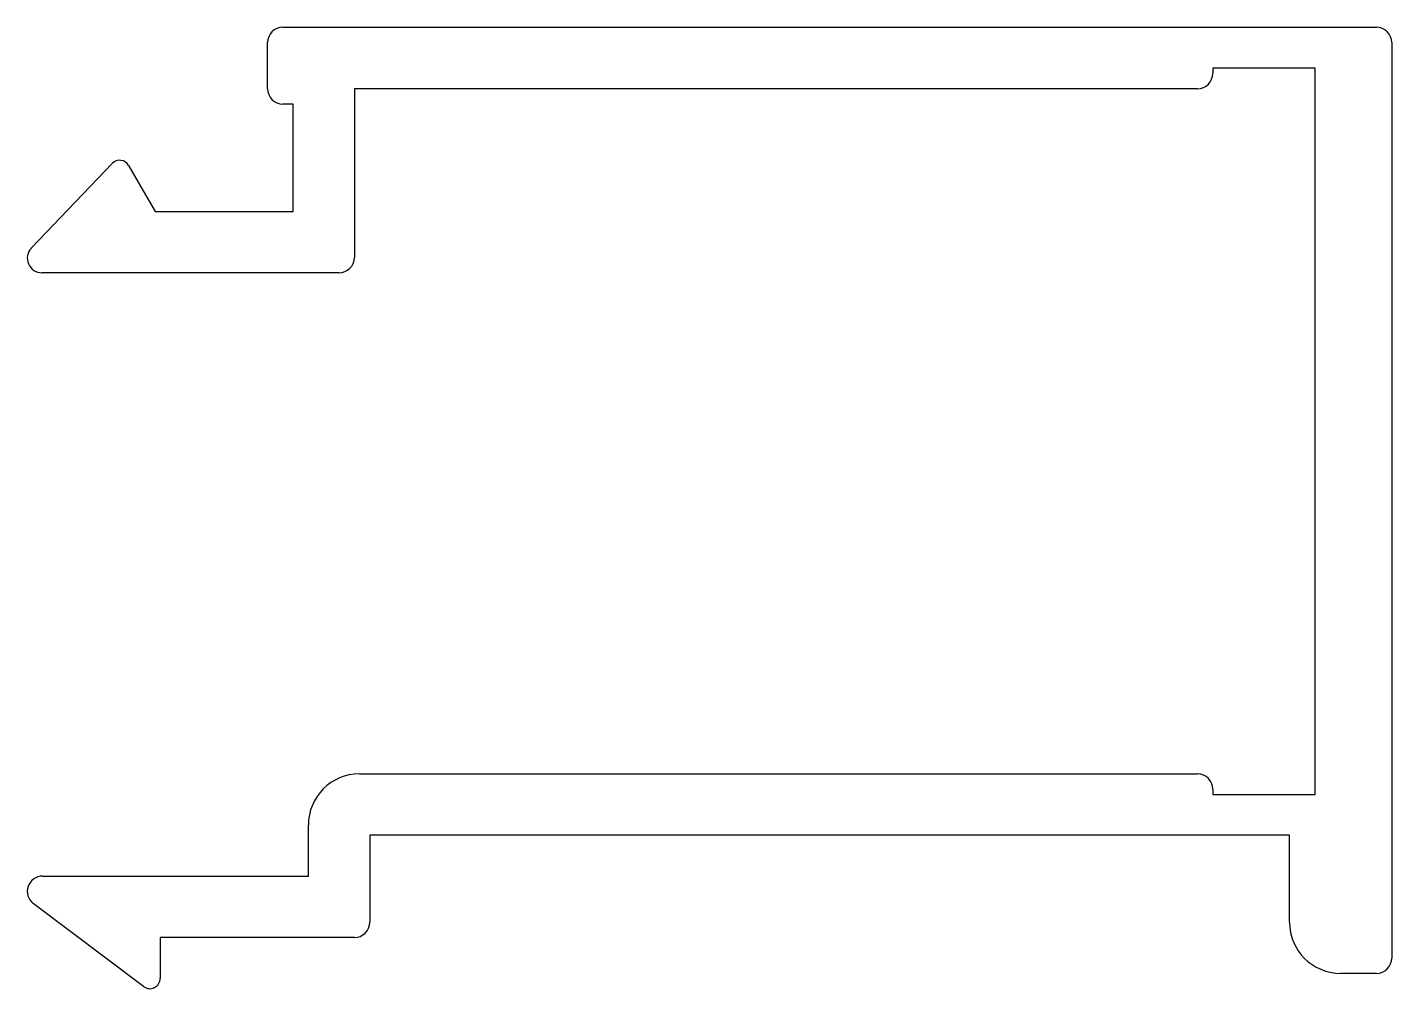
# Model space of a CAD drawing. Extents: x 1901.9 to 1928.6, y 976.6 to 995.4.
import ezdxf

# ---------------------------------------------------------------- set-up
doc = ezdxf.new("R2010")
doc.units = 0
doc.layers.get('0').update_dxf_attribs({"linetype": 'CONTINUOUS'})

msp = doc.modelspace()

# ---------------------------------------------------------------- linework, layer by layer
for p, q in [((1906.895, 995.399), (1928.295, 995.399)), ((1906.595, 994.199), (1906.595, 995.099)), ((1928.595, 995.099), (1928.595, 977.199)), ((1927.095, 994.599), (1925.095, 994.599)), ((1925.095, 994.599), (1925.095, 994.499)), ((1927.095, 980.399), (1927.095, 994.599)), ((1924.795, 994.199), (1908.295, 994.199)), ((1908.295, 994.199), (1908.295, 990.899)), ((1907.095, 993.899), (1906.895, 993.899)), ((1907.095, 991.799), (1907.095, 993.899)), ((1901.974, 991.083), (1903.558, 992.737)), ((1903.878, 992.694), (1904.395, 991.799)), ((1904.395, 991.799), (1907.095, 991.799)), ((1907.995, 990.599), (1902.181, 990.599)), ((1908.395, 980.799), (1924.795, 980.799)), ((1925.095, 980.499), (1925.095, 980.399)), ((1925.095, 980.399), (1927.095, 980.399)), ((1907.395, 978.8), (1907.395, 979.799)), ((1926.595, 979.599), (1908.595, 979.599)), ((1908.595, 979.599), (1908.595, 977.899)), ((1926.595, 977.899), (1926.595, 979.599)), ((1902.194, 978.8), (1907.395, 978.8)), ((1904.171, 976.642), (1902.009, 978.267)), ((1908.295, 977.599), (1904.495, 977.599)), ((1904.495, 977.599), (1904.495, 976.799)), ((1928.295, 976.899), (1927.595, 976.899))]:
    msp.add_line(p, q)
for centre, radius, start, end in [((1906.895, 995.099), 0.3, 90, 180), ((1928.295, 995.099), 0.3, 0, 90), ((1924.795, 994.499), 0.3, 270, 360), ((1906.895, 994.199), 0.3, 180, 270), ((1903.702, 992.599), 0.2, 28.3849, 136.2603), ((1902.181, 990.885), 0.286, 136.2603, 270), ((1907.995, 990.899), 0.3, 270, 360), ((1908.395, 979.799), 1, 90, 180), ((1924.795, 980.499), 0.3, 0, 90), ((1902.194, 978.501), 0.299, 90, 231.7681), ((1908.295, 977.899), 0.3, 270, 360), ((1927.595, 977.899), 1, 180, 270), ((1928.295, 977.199), 0.3, 270, 360), ((1904.295, 976.799), 0.2, 231.7681, 360)]:
    msp.add_arc(centre, radius, start, end)

doc.saveas('drawing.dxf')
